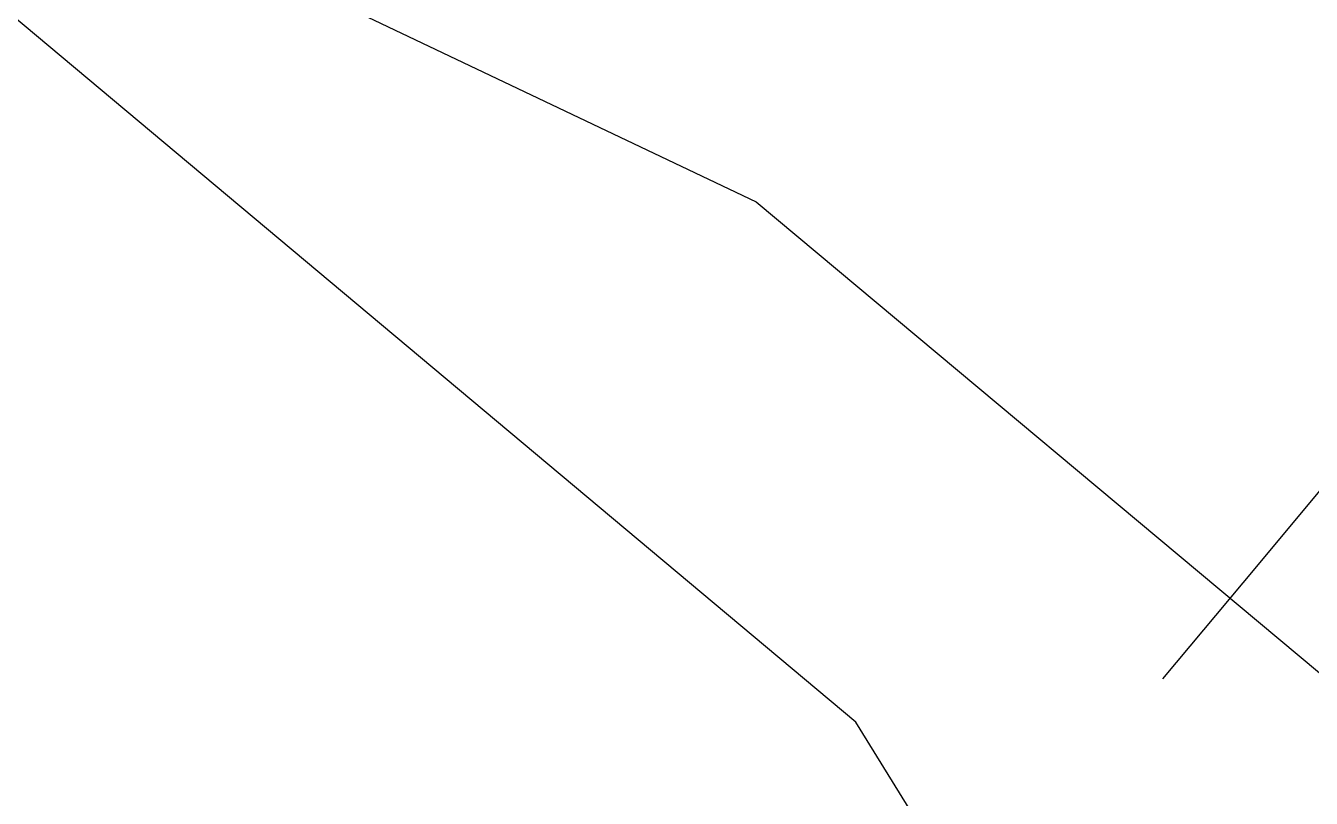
# Model space of a CAD drawing. Extents: x 383425 to 391668, y 6055101 to 6059545.
# Drawn here: x 388113.39 to 388132.63, y 6057856.55 to 6057868.11 of the extents above; entities that cross this region are included whole.
import ezdxf

# ---------------------------------------------------------------- set-up
doc = ezdxf.new("R2010")
doc.units = 0
doc.header["$LTSCALE"] = 5
doc.linetypes.add('foc-ACCESSROAD', pattern=[3.75, 2.5, -1.25])
doc.layers.add('F-AR', color=190, linetype='foc-ACCESSROAD')
doc.layers.add('F-RW', color=190, linetype='Continuous')

msp = doc.modelspace()

# ---------------------------------------------------------------- linework, layer by layer
at = {"layer": 'F-AR', "flags": 128}
msp.add_lwpolyline([(388473.488, 6058046.962), (388402.639, 6058026.915), (388372.254, 6058018.318), (388371.079, 6058017.986), (388288.292, 6057994.56), (388249.153, 6057958.233), (388241.834, 6057951.44), (388233.483, 6057943.691), (388207.703, 6057919.763), (388152.127, 6057853.169), (388147.129, 6057847.18), (388140.746, 6057839.532), (388141.433, 6057832.452), (388142.101, 6057825.555), (388130.764, 6057834.937), (388118.996, 6057844.676), (388122.204, 6057848.501), (388127.538, 6057854.896), (388131.81, 6057860.017), (388141.041, 6057871.077), (388193.185, 6057933.559), (388194.033, 6057934.348), (388195.181, 6057935.414), (388228.245, 6057966.102), (388235.564, 6057972.895), (388275.771, 6058010.211), (388278.22, 6058012.514), (388281.187, 6058013.325), (388310.691, 6058021.673), (388371.597, 6058038.907), (388372.77, 6058039.24), (388403.155, 6058047.837), (388474.036, 6058067.893)], dxfattribs=at)
at = {"layer": 'F-RW', "flags": 128}
for points in [[(388208.529, 6057776.459), (388149.06, 6057826.087), (388141.433, 6057832.452), (388127.54, 6057854.895), (388125.813, 6057857.685), (387520.751, 6058364.342), (387499.596, 6058382.309), (387537.93, 6058428.713), (387582.596, 6058481.936), (387624.296, 6058531.611), (387624.317, 6058532.177), (387631.895, 6058729.99), (387617.423, 6058744.049), (387589.783, 6058770.902), (387412.534, 6058943.1), (387414.656, 6058988.416), (387599.378, 6059156.596), (387701.401, 6059249.482)], [(387483.823, 6058395.522), (388106.264, 6057874.062), (388124.32, 6057865.471), (388146.744, 6057846.719), (388152.127, 6057853.169), (388207.703, 6057919.763), (388233.483, 6057943.691), (388248.593, 6057944.148), (388293.319, 6057985.603), (388371.996, 6058007.865), (388402.381, 6058016.464), (388473.214, 6058036.506)]]:
    msp.add_lwpolyline(points, dxfattribs=at)

doc.saveas('drawing.dxf')
